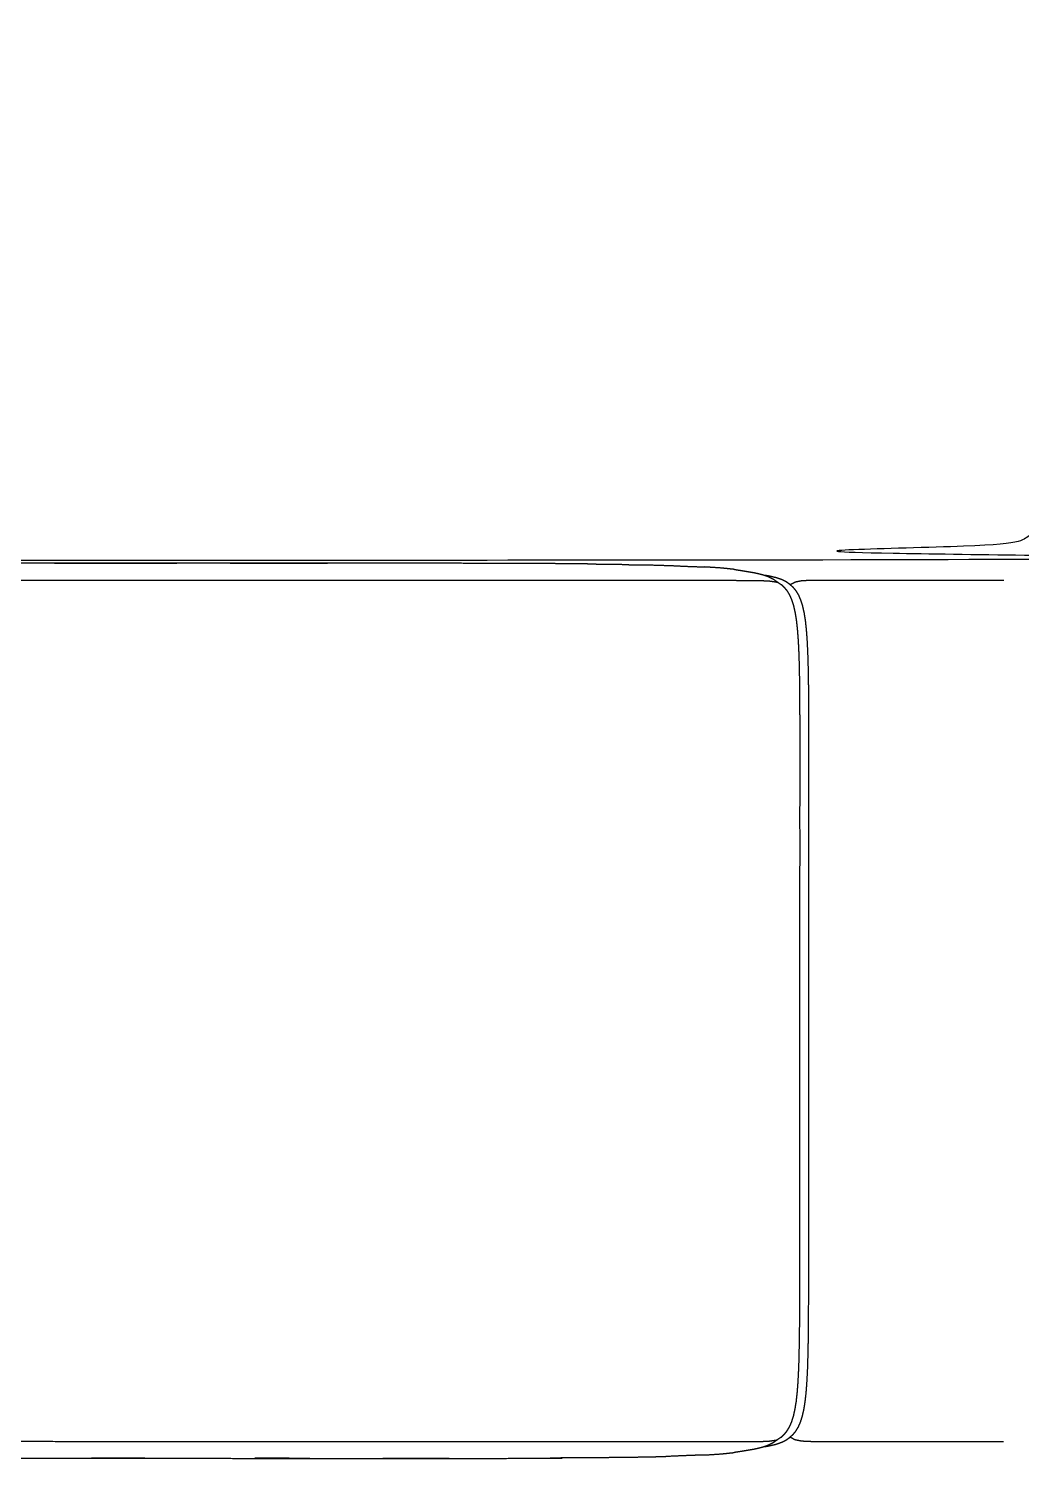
# Model space of a CAD drawing. Header units: millimetres. Extents: x 3429 to 24139, y -631 to 9878.
# Drawn here: x 8305.431 to 8308.056, y 3313.81 to 3317.592 of the extents above; entities that cross this region are included whole.
import ezdxf

# ---------------------------------------------------------------- set-up
doc = ezdxf.new("R2010")
doc.units = ezdxf.units.MM
doc.layers.add('multid_gorunus_4', color=15, linetype='Continuous', lineweight=9)
doc.layers.add('multid_gorunus_5', color=193, linetype='Continuous', lineweight=5)

# ---------------------------------------------------------------- blocks, each defined once
blk = doc.blocks.new('grup-2')
at = {"layer": 'multid_gorunus_4', "lineweight": -3}
for points, knots in [([(2234.499, 5780.9649), (2234.4949, 5780.9578), (2234.4909, 5780.9506), (2234.4795, 5780.9404), (2234.4682, 5780.9301), (2234.4467, 5780.9138), (2234.4251, 5780.8974), (2234.3903, 5780.8722), (2234.3556, 5780.847), (2234.3045, 5780.8099), (2234.2535, 5780.7729), (2234.1894, 5780.7268), (2234.1254, 5780.6807), (2234.0514, 5780.6283), (2233.9774, 5780.5759), (2233.8967, 5780.5199), (2233.8159, 5780.4639), (2233.7316, 5780.407), (2233.6472, 5780.3501), (2233.5599, 5780.2927), (2233.4726, 5780.2354), (2233.383, 5780.1782), (2233.2935, 5780.121), (2233.2023, 5780.0644), (2233.1111, 5780.0078), (2233.019, 5779.9522), (2232.9268, 5779.8965), (2232.8338, 5779.842), (2232.7408, 5779.7875), (2232.6468, 5779.7341), (2232.5528, 5779.6807), (2232.4579, 5779.6283), (2232.363, 5779.5759), (2232.2673, 5779.5247), (2232.1715, 5779.4734), (2232.0749, 5779.4232), (2231.9782, 5779.3731), (2231.8806, 5779.3241), (2231.7831, 5779.275), (2231.6847, 5779.2271), (2231.5863, 5779.1792), (2231.4871, 5779.1324), (2231.3878, 5779.0857), (2231.2877, 5779.04), (2231.1877, 5778.9944), (2231.0867, 5778.9499), (2230.9858, 5778.9055), (2230.8841, 5778.8622), (2230.7824, 5778.8189), (2230.6799, 5778.7768), (2230.5773, 5778.7347), (2230.4741, 5778.6938), (2230.3708, 5778.6528), (2230.2667, 5778.6131), (2230.1627, 5778.5734), (2230.0578, 5778.5349), (2229.953, 5778.4964), (2229.8474, 5778.4592), (2229.7419, 5778.422), (2229.6356, 5778.386), (2229.5294, 5778.3501), (2229.4224, 5778.3154), (2229.3155, 5778.2808), (2229.2078, 5778.2474), (2229.1002, 5778.214), (2228.9919, 5778.182), (2228.8836, 5778.1499), (2228.7746, 5778.1192), (2228.6656, 5778.0885), (2228.556, 5778.0592), (2228.4464, 5778.0298), (2228.3363, 5778.0018), (2228.2261, 5777.9738), (2228.1152, 5777.9473), (2228.0044, 5777.9207), (2227.893, 5777.8955), (2227.7816, 5777.8703), (2227.6697, 5777.8466), (2227.5578, 5777.8229), (2227.4453, 5777.8005), (2227.3328, 5777.7782), (2227.2198, 5777.7574), (2227.1067, 5777.7365), (2226.9892, 5777.7171), (2226.8717, 5777.6977), (2226.7456, 5777.6796), (2226.6195, 5777.6615), (2226.4809, 5777.6448), (2226.3422, 5777.628), (2226.1871, 5777.6124), (2226.032, 5777.5969), (2225.8563, 5777.5825), (2225.6807, 5777.5681), (2225.4805, 5777.5549), (2225.2804, 5777.5418), (2225.0517, 5777.5296), (2224.823, 5777.5174), (2224.5618, 5777.5063), (2224.3005, 5777.4952), (2224.0028, 5777.485), (2223.7051, 5777.4748), (2223.3669, 5777.4656), (2223.0286, 5777.4564), (2222.6458, 5777.448), (2222.263, 5777.4396), (2221.8318, 5777.432), (2221.4006, 5777.4244), (2220.9168, 5777.4176), (2220.4331, 5777.4107), (2219.8928, 5777.4046), (2219.3525, 5777.3985), (2218.7517, 5777.393), (2218.1509, 5777.3875), (2217.4856, 5777.3826), (2216.8203, 5777.3777), (2216.0985, 5777.3733), (2215.3768, 5777.369), (2214.6066, 5777.3651), (2213.8364, 5777.3612), (2213.0259, 5777.3578), (2212.2153, 5777.3545), (2211.3724, 5777.3515), (2210.5294, 5777.3486), (2209.6621, 5777.3461), (2208.7948, 5777.3435), (2207.9112, 5777.3414), (2207.0276, 5777.3393), (2206.1358, 5777.3375), (2205.244, 5777.3356), (2204.352, 5777.3342), (2203.4599, 5777.3327), (2202.5757, 5777.3315), (2201.6914, 5777.3302), (2200.823, 5777.3292), (2199.9546, 5777.3282), (2199.1101, 5777.3275), (2198.8655, 5777.3271), (2198.0529, 5777.3265), (2197.2403, 5777.3259), (2196.4677, 5777.3254), (2195.695, 5777.3249), (2194.9704, 5777.3246), (2194.2457, 5777.3242), (2193.5771, 5777.3239), (2192.9084, 5777.3236), (2192.3038, 5777.3232), (2191.6992, 5777.3229), (2191.1552, 5777.3227), (2190.6111, 5777.3224), (2190.1241, 5777.3222), (2189.6371, 5777.3219), (2189.2036, 5777.3217), (2188.77, 5777.3215), (2188.3865, 5777.3214), (2188.0029, 5777.3212), (2187.6658, 5777.3211), (2187.3287, 5777.3209), (2187.0346, 5777.3208), (2186.7405, 5777.3206), (2186.4858, 5777.3205), (2186.231, 5777.3203), (2186.0122, 5777.3202), (2185.7934, 5777.3201), (2185.6078, 5777.3201), (2185.4221, 5777.32), (2185.2668, 5777.3199), (2185.1114, 5777.3199), (2184.9836, 5777.3198), (2184.8558, 5777.3197), (2184.7528, 5777.3197), (2184.6497, 5777.3196), (2184.5687, 5777.3196), (2184.4876, 5777.3195), (2184.4257, 5777.3195), (2184.3638, 5777.3194), (2184.3183, 5777.3195), (2184.2727, 5777.3195), (2184.2407, 5777.3194), (2184.2086, 5777.3194), (2184.1878, 5777.32), (2184.167, 5777.3206), (2184.1552, 5777.3223), (2184.1433, 5777.3241)], [0, 0, 0, 1, 1, 2, 2, 3, 3, 4, 4, 5, 5, 6, 6, 7, 7, 8, 8, 9, 9, 10, 10, 11, 11, 12, 12, 13, 13, 14, 14, 15, 15, 16, 16, 17, 17, 18, 18, 19, 19, 20, 20, 21, 21, 22, 22, 23, 23, 24, 24, 25, 25, 26, 26, 27, 27, 28, 28, 29, 29, 30, 30, 31, 31, 32, 32, 33, 33, 34, 34, 35, 35, 36, 36, 37, 37, 38, 38, 39, 39, 40, 40, 41, 41, 42, 42, 43, 43, 44, 44, 45, 45, 46, 46, 47, 47, 48, 48, 49, 49, 50, 50, 51, 51, 52, 52, 53, 53, 54, 54, 55, 55, 56, 56, 57, 57, 58, 58, 59, 59, 60, 60, 61, 61, 62, 62, 63, 63, 64, 64, 65, 65, 66, 66, 67, 67, 68, 68, 69, 69, 70, 70, 71, 71, 72, 72, 73, 73, 74, 74, 75, 75, 76, 76, 77, 77, 78, 78, 79, 79, 80, 80, 81, 81, 82, 82, 83, 83, 84, 84, 85, 85, 86, 86, 87, 87, 88, 88, 89, 89, 90, 90, 91, 91, 91]), ([(2234.499, 5780.9649), (2234.4949, 5780.9578), (2234.4909, 5780.9506), (2234.4795, 5780.9404), (2234.4682, 5780.9301), (2234.4467, 5780.9138), (2234.4251, 5780.8974), (2234.3903, 5780.8722), (2234.3556, 5780.847), (2234.3045, 5780.8099), (2234.2535, 5780.7729), (2234.1894, 5780.7268), (2234.1254, 5780.6807), (2234.0514, 5780.6283), (2233.9774, 5780.5759), (2233.8967, 5780.5199), (2233.8159, 5780.4639), (2233.7316, 5780.407), (2233.6472, 5780.3501), (2233.5599, 5780.2927), (2233.4726, 5780.2354), (2233.383, 5780.1782), (2233.2935, 5780.121), (2233.2023, 5780.0644), (2233.1111, 5780.0078), (2233.019, 5779.9522), (2232.9268, 5779.8965), (2232.8338, 5779.842), (2232.7408, 5779.7875), (2232.6468, 5779.7341), (2232.5528, 5779.6807), (2232.4579, 5779.6283), (2232.363, 5779.5759), (2232.2673, 5779.5247), (2232.1715, 5779.4734), (2232.0749, 5779.4232), (2231.9782, 5779.3731), (2231.8806, 5779.3241), (2231.7831, 5779.275), (2231.6847, 5779.2271), (2231.5863, 5779.1792), (2231.4871, 5779.1324), (2231.3878, 5779.0857), (2231.2877, 5779.04), (2231.1877, 5778.9944), (2231.0867, 5778.9499), (2230.9858, 5778.9055), (2230.8841, 5778.8622), (2230.7824, 5778.8189), (2230.6799, 5778.7768), (2230.5773, 5778.7347), (2230.4741, 5778.6938), (2230.3708, 5778.6528), (2230.2667, 5778.6131), (2230.1627, 5778.5734), (2230.0578, 5778.5349), (2229.953, 5778.4964), (2229.8474, 5778.4592), (2229.7419, 5778.422), (2229.6356, 5778.386), (2229.5294, 5778.3501), (2229.4224, 5778.3154), (2229.3155, 5778.2808), (2229.2078, 5778.2474), (2229.1002, 5778.214), (2228.9919, 5778.182), (2228.8836, 5778.1499), (2228.7746, 5778.1192), (2228.6656, 5778.0885), (2228.556, 5778.0592), (2228.4464, 5778.0298), (2228.3363, 5778.0018), (2228.2261, 5777.9738), (2228.1152, 5777.9473), (2228.0044, 5777.9207), (2227.893, 5777.8955), (2227.7816, 5777.8703), (2227.6697, 5777.8466), (2227.5578, 5777.8229), (2227.4453, 5777.8005), (2227.3328, 5777.7782), (2227.2198, 5777.7574), (2227.1067, 5777.7365), (2226.9892, 5777.7171), (2226.8717, 5777.6977), (2226.7456, 5777.6796), (2226.6195, 5777.6615), (2226.4809, 5777.6448), (2226.3422, 5777.628), (2226.1871, 5777.6124), (2226.032, 5777.5969), (2225.8563, 5777.5825), (2225.6807, 5777.5681), (2225.4805, 5777.5549), (2225.2804, 5777.5418), (2225.0517, 5777.5296), (2224.823, 5777.5174), (2224.5618, 5777.5063), (2224.3005, 5777.4952), (2224.0028, 5777.485), (2223.7051, 5777.4748), (2223.3669, 5777.4656), (2223.0286, 5777.4564), (2222.6458, 5777.448), (2222.263, 5777.4396), (2221.8318, 5777.432), (2221.4006, 5777.4244), (2220.9168, 5777.4176), (2220.4331, 5777.4107), (2219.8928, 5777.4046), (2219.3525, 5777.3985), (2218.7517, 5777.393), (2218.1509, 5777.3875), (2217.4856, 5777.3826), (2216.8203, 5777.3777), (2216.0985, 5777.3733), (2215.3768, 5777.369), (2214.6066, 5777.3651), (2213.8364, 5777.3612), (2213.0259, 5777.3578), (2212.2153, 5777.3545), (2211.3724, 5777.3515), (2210.5294, 5777.3486), (2209.6621, 5777.3461), (2208.7948, 5777.3435), (2207.9112, 5777.3414), (2207.0276, 5777.3393), (2206.1358, 5777.3375), (2205.244, 5777.3356), (2204.352, 5777.3342), (2203.4599, 5777.3327), (2202.5757, 5777.3315), (2201.6914, 5777.3302), (2200.823, 5777.3292), (2199.9546, 5777.3282), (2199.1101, 5777.3275), (2198.8655, 5777.3271), (2198.0529, 5777.3265), (2197.2403, 5777.3259), (2196.4677, 5777.3254), (2195.695, 5777.3249), (2194.9704, 5777.3246), (2194.2457, 5777.3242), (2193.5771, 5777.3239), (2192.9084, 5777.3236), (2192.3038, 5777.3232), (2191.6992, 5777.3229), (2191.1552, 5777.3227), (2190.6111, 5777.3224), (2190.1241, 5777.3222), (2189.6371, 5777.3219), (2189.2036, 5777.3217), (2188.77, 5777.3215), (2188.3865, 5777.3214), (2188.0029, 5777.3212), (2187.6658, 5777.3211), (2187.3287, 5777.3209), (2187.0346, 5777.3208), (2186.7405, 5777.3206), (2186.4858, 5777.3205), (2186.231, 5777.3203), (2186.0122, 5777.3202), (2185.7934, 5777.3201), (2185.6078, 5777.3201), (2185.4221, 5777.32), (2185.2668, 5777.3199), (2185.1114, 5777.3199), (2184.9836, 5777.3198), (2184.8558, 5777.3197), (2184.7528, 5777.3197), (2184.6497, 5777.3196), (2184.5687, 5777.3196), (2184.4876, 5777.3195), (2184.4257, 5777.3195), (2184.3638, 5777.3194), (2184.3183, 5777.3195), (2184.2727, 5777.3195), (2184.2407, 5777.3194), (2184.2086, 5777.3194), (2184.1878, 5777.32), (2184.167, 5777.3206), (2184.1552, 5777.3223), (2184.1433, 5777.3241)], [0, 0, 0, 1, 1, 2, 2, 3, 3, 4, 4, 5, 5, 6, 6, 7, 7, 8, 8, 9, 9, 10, 10, 11, 11, 12, 12, 13, 13, 14, 14, 15, 15, 16, 16, 17, 17, 18, 18, 19, 19, 20, 20, 21, 21, 22, 22, 23, 23, 24, 24, 25, 25, 26, 26, 27, 27, 28, 28, 29, 29, 30, 30, 31, 31, 32, 32, 33, 33, 34, 34, 35, 35, 36, 36, 37, 37, 38, 38, 39, 39, 40, 40, 41, 41, 42, 42, 43, 43, 44, 44, 45, 45, 46, 46, 47, 47, 48, 48, 49, 49, 50, 50, 51, 51, 52, 52, 53, 53, 54, 54, 55, 55, 56, 56, 57, 57, 58, 58, 59, 59, 60, 60, 61, 61, 62, 62, 63, 63, 64, 64, 65, 65, 66, 66, 67, 67, 68, 68, 69, 69, 70, 70, 71, 71, 72, 72, 73, 73, 74, 74, 75, 75, 76, 76, 77, 77, 78, 78, 79, 79, 80, 80, 81, 81, 82, 82, 83, 83, 84, 84, 85, 85, 86, 86, 87, 87, 88, 88, 89, 89, 90, 90, 91, 91, 91]), ([(2184.2037, 5779.6176), (2184.193, 5779.6151), (2184.1823, 5779.6126), (2184.174, 5779.6097), (2184.1657, 5779.6068), (2184.1593, 5779.6035), (2184.1528, 5779.6002)], [-1, -1, -1, 0, 0, 1, 1, 2, 2, 2]), ([(2184.2037, 5779.6176), (2184.193, 5779.6151), (2184.1823, 5779.6126), (2184.174, 5779.6097), (2184.1657, 5779.6068), (2184.1593, 5779.6035), (2184.1528, 5779.6002)], [-1, -1, -1, 0, 0, 1, 1, 2, 2, 2]), ([(2184.2562, 5779.6262), (2184.2424, 5779.624), (2184.2286, 5779.6218), (2184.2162, 5779.6197), (2184.2037, 5779.6176)], [2, 2, 2, 3, 3, 4, 4, 4]), ([(2184.2562, 5779.6262), (2184.2424, 5779.624), (2184.2286, 5779.6218), (2184.2162, 5779.6197), (2184.2037, 5779.6176)], [2, 2, 2, 3, 3, 4, 4, 4]), ([(2184.2562, 5779.6262), (2184.2736, 5779.628), (2184.2911, 5779.6298), (2184.3127, 5779.6312), (2184.3343, 5779.6327)], [0, 0, 0, 1, 1, 2, 2, 2]), ([(2184.2562, 5779.6262), (2184.2736, 5779.628), (2184.2911, 5779.6298), (2184.3127, 5779.6312), (2184.3343, 5779.6327)], [0, 0, 0, 1, 1, 2, 2, 2]), ([(2184.5357, 5779.6386), (2184.5139, 5779.6385), (2184.4921, 5779.6385), (2184.4604, 5779.6376), (2184.4288, 5779.6366), (2184.4025, 5779.6354), (2184.3762, 5779.6342), (2184.3552, 5779.6335), (2184.3343, 5779.6327)], [83.301867, 83.301867, 83.301867, 84, 84, 85, 85, 86, 86, 87, 87, 87]), ([(2184.5357, 5779.6386), (2184.5139, 5779.6385), (2184.4921, 5779.6385), (2184.4604, 5779.6376), (2184.4288, 5779.6366), (2184.4025, 5779.6354), (2184.3762, 5779.6342), (2184.3552, 5779.6335), (2184.3343, 5779.6327)], [83.301867, 83.301867, 83.301867, 84, 84, 85, 85, 86, 86, 87, 87, 87]), ([(2184.5357, 5779.6386), (2184.5751, 5779.639), (2184.6144, 5779.6394), (2184.6348, 5779.6402), (2184.6553, 5779.6409), (2184.7064, 5779.6413), (2184.7576, 5779.6416), (2184.8164, 5779.6419), (2184.8752, 5779.6421), (2184.9423, 5779.6422), (2185.0094, 5779.6424), (2185.0853, 5779.6424), (2185.1613, 5779.6425), (2185.2467, 5779.6426), (2185.3321, 5779.6426), (2185.4274, 5779.6426), (2185.5228, 5779.6426), (2185.627, 5779.6427), (2185.7312, 5779.6428), (2185.8428, 5779.6428), (2185.9545, 5779.6429), (2186.0724, 5779.6429), (2186.1904, 5779.643), (2186.3133, 5779.6431), (2186.4363, 5779.6431), (2186.563, 5779.6432), (2186.6898, 5779.6433), (2186.819, 5779.6433), (2186.9482, 5779.6434), (2187.0786, 5779.6434), (2187.2091, 5779.6434), (2187.3396, 5779.6435), (2187.4701, 5779.6436), (2187.5993, 5779.6437), (2187.7285, 5779.6437), (2187.8552, 5779.6438), (2187.9819, 5779.6439), (2188.1049, 5779.6439), (2188.2279, 5779.644), (2188.3458, 5779.644), (2188.4638, 5779.644), (2188.5754, 5779.6441), (2188.6871, 5779.6442), (2188.7913, 5779.6442), (2188.8955, 5779.6442), (2188.9909, 5779.6443), (2189.0863, 5779.6444), (2189.1716, 5779.6444), (2189.257, 5779.6445), (2189.3329, 5779.6445), (2189.4089, 5779.6445), (2189.476, 5779.6444), (2189.5431, 5779.6443), (2189.5531, 5779.6443), (2189.563, 5779.6442)], [90.111111, 90.111111, 90.111111, 91, 91, 92, 92, 93, 93, 94, 94, 95, 95, 96, 96, 97, 97, 98, 98, 99, 99, 100, 100, 101, 101, 102, 102, 103, 103, 104, 104, 105, 105, 106, 106, 107, 107, 108, 108, 109, 109, 110, 110, 111, 111, 112, 112, 113, 113, 114, 114, 115, 115, 116, 116, 116.169368, 116.169368, 116.169368]), ([(2184.5357, 5779.6386), (2184.5751, 5779.639), (2184.6144, 5779.6394), (2184.6348, 5779.6402), (2184.6553, 5779.6409), (2184.7064, 5779.6413), (2184.7576, 5779.6416), (2184.8164, 5779.6419), (2184.8752, 5779.6421), (2184.9423, 5779.6422), (2185.0094, 5779.6424), (2185.0853, 5779.6424), (2185.1613, 5779.6425), (2185.2467, 5779.6426), (2185.3321, 5779.6426), (2185.4274, 5779.6426), (2185.5228, 5779.6426), (2185.627, 5779.6427), (2185.7312, 5779.6428), (2185.8428, 5779.6428), (2185.9545, 5779.6429), (2186.0724, 5779.6429), (2186.1904, 5779.643), (2186.3133, 5779.6431), (2186.4363, 5779.6431), (2186.563, 5779.6432), (2186.6898, 5779.6433), (2186.819, 5779.6433), (2186.9482, 5779.6434), (2187.0786, 5779.6434), (2187.2091, 5779.6434), (2187.3396, 5779.6435), (2187.4701, 5779.6436), (2187.5993, 5779.6437), (2187.7285, 5779.6437), (2187.8552, 5779.6438), (2187.9819, 5779.6439), (2188.1049, 5779.6439), (2188.2279, 5779.644), (2188.3458, 5779.644), (2188.4638, 5779.644), (2188.5754, 5779.6441), (2188.6871, 5779.6442), (2188.7913, 5779.6442), (2188.8955, 5779.6442), (2188.9909, 5779.6443), (2189.0863, 5779.6444), (2189.1716, 5779.6444), (2189.257, 5779.6445), (2189.3329, 5779.6445), (2189.4089, 5779.6445), (2189.476, 5779.6444), (2189.5431, 5779.6443), (2189.5531, 5779.6443), (2189.563, 5779.6442)], [90.111111, 90.111111, 90.111111, 91, 91, 92, 92, 93, 93, 94, 94, 95, 95, 96, 96, 97, 97, 98, 98, 99, 99, 100, 100, 101, 101, 102, 102, 103, 103, 104, 104, 105, 105, 106, 106, 107, 107, 108, 108, 109, 109, 110, 110, 111, 111, 112, 112, 113, 113, 114, 114, 115, 115, 116, 116, 116.169368, 116.169368, 116.169368]), ([(2185.589, 5779.6427), (2185.5889, 5779.6427), (2185.5888, 5779.6427), (2185.4835, 5779.6427), (2185.3783, 5779.6426), (2185.3552, 5779.6426), (2185.3321, 5779.6426)], [264.999047, 264.999047, 264.999047, 265, 265, 266, 266, 266.239627, 266.239627, 266.239627]), ([(2185.589, 5779.6427), (2185.5889, 5779.6427), (2185.5888, 5779.6427), (2185.4835, 5779.6427), (2185.3783, 5779.6426), (2185.3552, 5779.6426), (2185.3321, 5779.6426)], [264.999047, 264.999047, 264.999047, 265, 265, 266, 266, 266.239627, 266.239627, 266.239627]), ([(2186.0535, 5779.6429), (2186.0532, 5779.6429), (2186.0529, 5779.6429), (2185.9337, 5779.6429), (2185.8145, 5779.6429), (2185.7728, 5779.6428), (2185.7312, 5779.6428)], [262.997395, 262.997395, 262.997395, 263, 263, 264, 264, 264.369074, 264.369074, 264.369074]), ([(2186.0535, 5779.6429), (2186.0532, 5779.6429), (2186.0529, 5779.6429), (2185.9337, 5779.6429), (2185.8145, 5779.6429), (2185.7728, 5779.6428), (2185.7312, 5779.6428)], [262.997395, 262.997395, 262.997395, 263, 263, 264, 264, 264.369074, 264.369074, 264.369074]), ([(2183.5437, 5779.597), (2183.5573, 5779.597), (2183.5708, 5779.597), (2183.5883, 5779.597), (2183.6058, 5779.597), (2183.6272, 5779.597), (2183.6485, 5779.597), (2183.6739, 5779.597), (2183.6993, 5779.5971), (2183.7287, 5779.5971), (2183.758, 5779.5971), (2183.7915, 5779.5971), (2183.8249, 5779.5972), (2183.8593, 5779.5972), (2183.8937, 5779.5972), (2183.9262, 5779.5972), (2183.9586, 5779.5971), (2183.986, 5779.5972), (2184.0133, 5779.5972), (2184.0325, 5779.5972), (2184.0517, 5779.5972), (2184.0648, 5779.5966), (2184.0778, 5779.596), (2184.0867, 5779.5943), (2184.0955, 5779.5925), (2184.102, 5779.589), (2184.1085, 5779.5856)], [0, 0, 0, 1, 1, 2, 2, 3, 3, 4, 4, 5, 5, 6, 6, 7, 7, 8, 8, 9, 9, 10, 10, 11, 11, 12, 12, 13, 13, 13]), ([(2183.5437, 5779.597), (2183.5573, 5779.597), (2183.5708, 5779.597), (2183.5883, 5779.597), (2183.6058, 5779.597), (2183.6272, 5779.597), (2183.6485, 5779.597), (2183.6739, 5779.597), (2183.6993, 5779.5971), (2183.7287, 5779.5971), (2183.758, 5779.5971), (2183.7915, 5779.5971), (2183.8249, 5779.5972), (2183.8593, 5779.5972), (2183.8937, 5779.5972), (2183.9262, 5779.5972), (2183.9586, 5779.5971), (2183.986, 5779.5972), (2184.0133, 5779.5972), (2184.0325, 5779.5972), (2184.0517, 5779.5972), (2184.0648, 5779.5966), (2184.0778, 5779.596), (2184.0867, 5779.5943), (2184.0955, 5779.5925), (2184.102, 5779.589), (2184.1085, 5779.5856)], [0, 0, 0, 1, 1, 2, 2, 3, 3, 4, 4, 5, 5, 6, 6, 7, 7, 8, 8, 9, 9, 10, 10, 11, 11, 12, 12, 13, 13, 13]), ([(2184.177, 5777.3063), (2184.1727, 5777.3069), (2184.1683, 5777.3076), (2184.1579, 5777.31), (2184.1474, 5777.3124), (2184.1395, 5777.3151), (2184.1315, 5777.3179), (2184.1254, 5777.321), (2184.1192, 5777.3241), (2184.1143, 5777.3276), (2184.1094, 5777.3312), (2184.1052, 5777.3351), (2184.1009, 5777.339), (2184.0972, 5777.3436), (2184.0934, 5777.3481), (2184.0902, 5777.3535), (2184.087, 5777.3588), (2184.0842, 5777.3652), (2184.0815, 5777.3715), (2184.0791, 5777.3791), (2184.0768, 5777.3866), (2184.0747, 5777.3955), (2184.0727, 5777.4043), (2184.071, 5777.4147), (2184.0693, 5777.4251), (2184.068, 5777.4372), (2184.0666, 5777.4493), (2184.0656, 5777.4633), (2184.0645, 5777.4773), (2184.0637, 5777.4933), (2184.0628, 5777.5093), (2184.0622, 5777.5275), (2184.0617, 5777.5457), (2184.0613, 5777.5662), (2184.0608, 5777.5867), (2184.0606, 5777.6097), (2184.0604, 5777.6327), (2184.0602, 5777.6583), (2184.0601, 5777.6838), (2184.06, 5777.7121), (2184.06, 5777.7404), (2184.06, 5777.7717), (2184.06, 5777.8029), (2184.06, 5777.8372), (2184.0599, 5777.8715), (2184.0599, 5777.9085), (2184.0599, 5777.9454), (2184.0599, 5777.9847), (2184.0599, 5778.0239), (2184.0599, 5778.0651), (2184.0599, 5778.1062), (2184.0598, 5778.1489), (2184.0598, 5778.1916), (2184.0598, 5778.2354), (2184.0597, 5778.2792), (2184.0598, 5778.3238), (2184.0598, 5778.3684), (2184.0598, 5778.4134), (2184.0597, 5778.4583), (2184.0597, 5778.5033), (2184.0597, 5778.5482), (2184.0597, 5778.5928), (2184.0597, 5778.6373), (2184.0597, 5778.6812), (2184.0596, 5778.725), (2184.0596, 5778.7677), (2184.0596, 5778.8103), (2184.0595, 5778.8515), (2184.0595, 5778.8926), (2184.0595, 5778.9319), (2184.0596, 5778.9711), (2184.0595, 5779.0081), (2184.0595, 5779.0451), (2184.0595, 5779.0794), (2184.0595, 5779.1136), (2184.0594, 5779.1449), (2184.0594, 5779.1761), (2184.0594, 5779.2044), (2184.0595, 5779.2327), (2184.0596, 5779.2583), (2184.0597, 5779.2839), (2184.06, 5779.3069), (2184.0602, 5779.3298), (2184.0606, 5779.3503), (2184.061, 5779.3708), (2184.0615, 5779.389), (2184.0621, 5779.4072), (2184.0629, 5779.4232), (2184.0637, 5779.4392), (2184.0648, 5779.4532), (2184.0658, 5779.4672), (2184.0672, 5779.4793), (2184.0685, 5779.4914), (2184.0702, 5779.5018), (2184.0719, 5779.5122), (2184.0739, 5779.5211), (2184.0759, 5779.5299), (2184.0783, 5779.5375), (2184.0807, 5779.545), (2184.0834, 5779.5514), (2184.0861, 5779.5577), (2184.0893, 5779.5631), (2184.0925, 5779.5684), (2184.0963, 5779.573), (2184.1, 5779.5776), (2184.1043, 5779.5816), (2184.1085, 5779.5856), (2184.1134, 5779.5891), (2184.1183, 5779.5926), (2184.1245, 5779.5957), (2184.1306, 5779.5989), (2184.1386, 5779.6016), (2184.1465, 5779.6043), (2184.157, 5779.6067), (2184.1674, 5779.6091), (2184.1717, 5779.6098), (2184.176, 5779.6104)], [123.680145, 123.680145, 123.680145, 124, 124, 125, 125, 126, 126, 127, 127, 128, 128, 129, 129, 130, 130, 131, 131, 132, 132, 133, 133, 134, 134, 135, 135, 136, 136, 137, 137, 138, 138, 139, 139, 140, 140, 141, 141, 142, 142, 143, 143, 144, 144, 145, 145, 146, 146, 147, 147, 148, 148, 149, 149, 150, 150, 151, 151, 152, 152, 153, 153, 154, 154, 155, 155, 156, 156, 157, 157, 158, 158, 159, 159, 160, 160, 161, 161, 162, 162, 163, 163, 164, 164, 165, 165, 166, 166, 167, 167, 168, 168, 169, 169, 170, 170, 171, 171, 172, 172, 173, 173, 174, 174, 175, 175, 176, 176, 177, 177, 178, 178, 179, 179, 180, 180, 180.319855, 180.319855, 180.319855]), ([(2184.177, 5777.3063), (2184.1727, 5777.3069), (2184.1683, 5777.3076), (2184.1579, 5777.31), (2184.1474, 5777.3124), (2184.1395, 5777.3151), (2184.1315, 5777.3179), (2184.1254, 5777.321), (2184.1192, 5777.3241), (2184.1143, 5777.3276), (2184.1094, 5777.3312), (2184.1052, 5777.3351), (2184.1009, 5777.339), (2184.0972, 5777.3436), (2184.0934, 5777.3481), (2184.0902, 5777.3535), (2184.087, 5777.3588), (2184.0842, 5777.3652), (2184.0815, 5777.3715), (2184.0791, 5777.3791), (2184.0768, 5777.3866), (2184.0747, 5777.3955), (2184.0727, 5777.4043), (2184.071, 5777.4147), (2184.0693, 5777.4251), (2184.068, 5777.4372), (2184.0666, 5777.4493), (2184.0656, 5777.4633), (2184.0645, 5777.4773), (2184.0637, 5777.4933), (2184.0628, 5777.5093), (2184.0622, 5777.5275), (2184.0617, 5777.5457), (2184.0613, 5777.5662), (2184.0608, 5777.5867), (2184.0606, 5777.6097), (2184.0604, 5777.6327), (2184.0602, 5777.6583), (2184.0601, 5777.6838), (2184.06, 5777.7121), (2184.06, 5777.7404), (2184.06, 5777.7717), (2184.06, 5777.8029), (2184.06, 5777.8372), (2184.0599, 5777.8715), (2184.0599, 5777.9085), (2184.0599, 5777.9454), (2184.0599, 5777.9847), (2184.0599, 5778.0239), (2184.0599, 5778.0651), (2184.0599, 5778.1062), (2184.0598, 5778.1489), (2184.0598, 5778.1916), (2184.0598, 5778.2354), (2184.0597, 5778.2792), (2184.0598, 5778.3238), (2184.0598, 5778.3684), (2184.0598, 5778.4134), (2184.0597, 5778.4583), (2184.0597, 5778.5033), (2184.0597, 5778.5482), (2184.0597, 5778.5928), (2184.0597, 5778.6373), (2184.0597, 5778.6812), (2184.0596, 5778.725), (2184.0596, 5778.7677), (2184.0596, 5778.8103), (2184.0595, 5778.8515), (2184.0595, 5778.8926), (2184.0595, 5778.9319), (2184.0596, 5778.9711), (2184.0595, 5779.0081), (2184.0595, 5779.0451), (2184.0595, 5779.0794), (2184.0595, 5779.1136), (2184.0594, 5779.1449), (2184.0594, 5779.1761), (2184.0594, 5779.2044), (2184.0595, 5779.2327), (2184.0596, 5779.2583), (2184.0597, 5779.2839), (2184.06, 5779.3069), (2184.0602, 5779.3298), (2184.0606, 5779.3503), (2184.061, 5779.3708), (2184.0615, 5779.389), (2184.0621, 5779.4072), (2184.0629, 5779.4232), (2184.0637, 5779.4392), (2184.0648, 5779.4532), (2184.0658, 5779.4672), (2184.0672, 5779.4793), (2184.0685, 5779.4914), (2184.0702, 5779.5018), (2184.0719, 5779.5122), (2184.0739, 5779.5211), (2184.0759, 5779.5299), (2184.0783, 5779.5375), (2184.0807, 5779.545), (2184.0834, 5779.5514), (2184.0861, 5779.5577), (2184.0893, 5779.5631), (2184.0925, 5779.5684), (2184.0963, 5779.573), (2184.1, 5779.5776), (2184.1043, 5779.5816), (2184.1085, 5779.5856), (2184.1134, 5779.5891), (2184.1183, 5779.5926), (2184.1245, 5779.5957), (2184.1306, 5779.5989), (2184.1386, 5779.6016), (2184.1465, 5779.6043), (2184.157, 5779.6067), (2184.1674, 5779.6091), (2184.1717, 5779.6098), (2184.176, 5779.6104)], [123.680145, 123.680145, 123.680145, 124, 124, 125, 125, 126, 126, 127, 127, 128, 128, 129, 129, 130, 130, 131, 131, 132, 132, 133, 133, 134, 134, 135, 135, 136, 136, 137, 137, 138, 138, 139, 139, 140, 140, 141, 141, 142, 142, 143, 143, 144, 144, 145, 145, 146, 146, 147, 147, 148, 148, 149, 149, 150, 150, 151, 151, 152, 152, 153, 153, 154, 154, 155, 155, 156, 156, 157, 157, 158, 158, 159, 159, 160, 160, 161, 161, 162, 162, 163, 163, 164, 164, 165, 165, 166, 166, 167, 167, 168, 168, 169, 169, 170, 170, 171, 171, 172, 172, 173, 173, 174, 174, 175, 175, 176, 176, 177, 177, 178, 178, 179, 179, 180, 180, 180.319855, 180.319855, 180.319855]), ([(2184.1329, 5777.3312), (2184.1287, 5777.3351), (2184.1244, 5777.3391), (2184.1207, 5777.3436), (2184.1169, 5777.3482), (2184.1137, 5777.3535), (2184.1105, 5777.3589), (2184.1077, 5777.3652), (2184.105, 5777.3716), (2184.1026, 5777.3791), (2184.1002, 5777.3866), (2184.0982, 5777.3955), (2184.0962, 5777.4043), (2184.0945, 5777.4147), (2184.0928, 5777.4251), (2184.0915, 5777.4372), (2184.0901, 5777.4493), (2184.0891, 5777.4633), (2184.088, 5777.4773), (2184.0872, 5777.4933), (2184.0863, 5777.5093), (2184.0857, 5777.5275), (2184.0852, 5777.5457), (2184.0848, 5777.5662), (2184.0843, 5777.5867), (2184.0841, 5777.6097), (2184.0838, 5777.6327), (2184.0837, 5777.6583), (2184.0836, 5777.6838), (2184.0835, 5777.7121), (2184.0835, 5777.7404), (2184.0835, 5777.7717), (2184.0835, 5777.8029), (2184.0835, 5777.8372), (2184.0834, 5777.8715), (2184.0834, 5777.9085), (2184.0834, 5777.9454), (2184.0834, 5777.9847), (2184.0834, 5778.0239), (2184.0834, 5778.0651), (2184.0834, 5778.1062), (2184.0833, 5778.1489), (2184.0833, 5778.1915), (2184.0833, 5778.2354), (2184.0832, 5778.2792), (2184.0833, 5778.3238), (2184.0833, 5778.3683), (2184.0833, 5778.4133), (2184.0832, 5778.4583), (2184.0832, 5778.5033), (2184.0832, 5778.5482), (2184.0832, 5778.5928), (2184.0832, 5778.6373), (2184.0832, 5778.6812), (2184.0831, 5778.725), (2184.0831, 5778.7677), (2184.0831, 5778.8103), (2184.083, 5778.8515), (2184.083, 5778.8926), (2184.083, 5778.9319), (2184.0831, 5778.9711), (2184.083, 5779.0081), (2184.083, 5779.045), (2184.083, 5779.0793), (2184.083, 5779.1136), (2184.0829, 5779.1449), (2184.0829, 5779.1761), (2184.0829, 5779.2044), (2184.083, 5779.2327), (2184.0831, 5779.2583), (2184.0832, 5779.2839), (2184.0835, 5779.3069), (2184.0837, 5779.3298), (2184.084, 5779.3503), (2184.0844, 5779.3708), (2184.085, 5779.389), (2184.0856, 5779.4072), (2184.0864, 5779.4232), (2184.0872, 5779.4392), (2184.0883, 5779.4532), (2184.0893, 5779.4672), (2184.0907, 5779.4793), (2184.092, 5779.4914), (2184.0937, 5779.5018), (2184.0954, 5779.5122), (2184.0974, 5779.5211), (2184.0994, 5779.5299), (2184.1018, 5779.5375), (2184.1042, 5779.5451), (2184.1069, 5779.5514), (2184.1096, 5779.5578), (2184.1128, 5779.5631), (2184.116, 5779.5685), (2184.1198, 5779.573), (2184.1235, 5779.5776), (2184.1278, 5779.5816), (2184.132, 5779.5856)], [-32, -32, -32, -31, -31, -30, -30, -29, -29, -28, -28, -27, -27, -26, -26, -25, -25, -24, -24, -23, -23, -22, -22, -21, -21, -20, -20, -19, -19, -18, -18, -17, -17, -16, -16, -15, -15, -14, -14, -13, -13, -12, -12, -11, -11, -10, -10, -9, -9, -8, -8, -7, -7, -6, -6, -5, -5, -4, -4, -3, -3, -2, -2, -1, -1, 0, 0, 1, 1, 2, 2, 3, 3, 4, 4, 5, 5, 6, 6, 7, 7, 8, 8, 9, 9, 10, 10, 11, 11, 12, 12, 13, 13, 14, 14, 15, 15, 16, 16, 16]), ([(2184.1329, 5777.3312), (2184.1287, 5777.3351), (2184.1244, 5777.3391), (2184.1207, 5777.3436), (2184.1169, 5777.3482), (2184.1137, 5777.3535), (2184.1105, 5777.3589), (2184.1077, 5777.3652), (2184.105, 5777.3716), (2184.1026, 5777.3791), (2184.1002, 5777.3866), (2184.0982, 5777.3955), (2184.0962, 5777.4043), (2184.0945, 5777.4147), (2184.0928, 5777.4251), (2184.0915, 5777.4372), (2184.0901, 5777.4493), (2184.0891, 5777.4633), (2184.088, 5777.4773), (2184.0872, 5777.4933), (2184.0863, 5777.5093), (2184.0857, 5777.5275), (2184.0852, 5777.5457), (2184.0848, 5777.5662), (2184.0843, 5777.5867), (2184.0841, 5777.6097), (2184.0838, 5777.6327), (2184.0837, 5777.6583), (2184.0836, 5777.6838), (2184.0835, 5777.7121), (2184.0835, 5777.7404), (2184.0835, 5777.7717), (2184.0835, 5777.8029), (2184.0835, 5777.8372), (2184.0834, 5777.8715), (2184.0834, 5777.9085), (2184.0834, 5777.9454), (2184.0834, 5777.9847), (2184.0834, 5778.0239), (2184.0834, 5778.0651), (2184.0834, 5778.1062), (2184.0833, 5778.1489), (2184.0833, 5778.1915), (2184.0833, 5778.2354), (2184.0832, 5778.2792), (2184.0833, 5778.3238), (2184.0833, 5778.3683), (2184.0833, 5778.4133), (2184.0832, 5778.4583), (2184.0832, 5778.5033), (2184.0832, 5778.5482), (2184.0832, 5778.5928), (2184.0832, 5778.6373), (2184.0832, 5778.6812), (2184.0831, 5778.725), (2184.0831, 5778.7677), (2184.0831, 5778.8103), (2184.083, 5778.8515), (2184.083, 5778.8926), (2184.083, 5778.9319), (2184.0831, 5778.9711), (2184.083, 5779.0081), (2184.083, 5779.045), (2184.083, 5779.0793), (2184.083, 5779.1136), (2184.0829, 5779.1449), (2184.0829, 5779.1761), (2184.0829, 5779.2044), (2184.083, 5779.2327), (2184.0831, 5779.2583), (2184.0832, 5779.2839), (2184.0835, 5779.3069), (2184.0837, 5779.3298), (2184.084, 5779.3503), (2184.0844, 5779.3708), (2184.085, 5779.389), (2184.0856, 5779.4072), (2184.0864, 5779.4232), (2184.0872, 5779.4392), (2184.0883, 5779.4532), (2184.0893, 5779.4672), (2184.0907, 5779.4793), (2184.092, 5779.4914), (2184.0937, 5779.5018), (2184.0954, 5779.5122), (2184.0974, 5779.5211), (2184.0994, 5779.5299), (2184.1018, 5779.5375), (2184.1042, 5779.5451), (2184.1069, 5779.5514), (2184.1096, 5779.5578), (2184.1128, 5779.5631), (2184.116, 5779.5685), (2184.1198, 5779.573), (2184.1235, 5779.5776), (2184.1278, 5779.5816), (2184.132, 5779.5856)], [-32, -32, -32, -31, -31, -30, -30, -29, -29, -28, -28, -27, -27, -26, -26, -25, -25, -24, -24, -23, -23, -22, -22, -21, -21, -20, -20, -19, -19, -18, -18, -17, -17, -16, -16, -15, -15, -14, -14, -13, -13, -12, -12, -11, -11, -10, -10, -9, -9, -8, -8, -7, -7, -6, -6, -5, -5, -4, -4, -3, -3, -2, -2, -1, -1, 0, 0, 1, 1, 2, 2, 3, 3, 4, 4, 5, 5, 6, 6, 7, 7, 8, 8, 9, 9, 10, 10, 11, 11, 12, 12, 13, 13, 14, 14, 15, 15, 16, 16, 16]), ([(2184.1528, 5779.6002), (2184.1476, 5779.5964), (2184.1424, 5779.5926), (2184.1372, 5779.5891), (2184.132, 5779.5856)], [2, 2, 2, 3, 3, 4, 4, 4]), ([(2184.1528, 5779.6002), (2184.1476, 5779.5964), (2184.1424, 5779.5926), (2184.1372, 5779.5891), (2184.132, 5779.5856)], [2, 2, 2, 3, 3, 4, 4, 4]), ([(2183.5446, 5777.3191), (2183.5582, 5777.3191), (2183.5717, 5777.3191), (2183.5892, 5777.3191), (2183.6066, 5777.3191), (2183.628, 5777.3191), (2183.6494, 5777.3191), (2183.6748, 5777.3191), (2183.7001, 5777.3192), (2183.7295, 5777.3192), (2183.7589, 5777.3192), (2183.7923, 5777.3192), (2183.8257, 5777.3193), (2183.8602, 5777.3193), (2183.8946, 5777.3193), (2183.9271, 5777.3193), (2183.9595, 5777.3192), (2183.9869, 5777.3193), (2184.0142, 5777.3193), (2184.0334, 5777.3193), (2184.0526, 5777.3193), (2184.0657, 5777.3199), (2184.0787, 5777.3205), (2184.0875, 5777.3223), (2184.0963, 5777.324), (2184.1029, 5777.3276), (2184.1094, 5777.3312)], [0, 0, 0, 1, 1, 2, 2, 3, 3, 4, 4, 5, 5, 6, 6, 7, 7, 8, 8, 9, 9, 10, 10, 11, 11, 12, 12, 13, 13, 13]), ([(2183.5446, 5777.3191), (2183.5582, 5777.3191), (2183.5717, 5777.3191), (2183.5892, 5777.3191), (2183.6066, 5777.3191), (2183.628, 5777.3191), (2183.6494, 5777.3191), (2183.6748, 5777.3191), (2183.7001, 5777.3192), (2183.7295, 5777.3192), (2183.7589, 5777.3192), (2183.7923, 5777.3192), (2183.8257, 5777.3193), (2183.8602, 5777.3193), (2183.8946, 5777.3193), (2183.9271, 5777.3193), (2183.9595, 5777.3192), (2183.9869, 5777.3193), (2184.0142, 5777.3193), (2184.0334, 5777.3193), (2184.0526, 5777.3193), (2184.0657, 5777.3199), (2184.0787, 5777.3205), (2184.0875, 5777.3223), (2184.0963, 5777.324), (2184.1029, 5777.3276), (2184.1094, 5777.3312)], [0, 0, 0, 1, 1, 2, 2, 3, 3, 4, 4, 5, 5, 6, 6, 7, 7, 8, 8, 9, 9, 10, 10, 11, 11, 12, 12, 13, 13, 13]), ([(2184.1329, 5777.3312), (2184.1381, 5777.3276), (2184.1433, 5777.3241), (2184.1485, 5777.3203), (2184.1537, 5777.3165)], [1, 1, 1, 2, 2, 3, 3, 3]), ([(2184.1329, 5777.3312), (2184.1381, 5777.3276), (2184.1433, 5777.3241), (2184.1485, 5777.3203), (2184.1537, 5777.3165)], [1, 1, 1, 2, 2, 3, 3, 3]), ([(2184.1537, 5777.3165), (2184.1602, 5777.3132), (2184.1666, 5777.3099), (2184.1749, 5777.307), (2184.1832, 5777.3041), (2184.1939, 5777.3016), (2184.2046, 5777.2991)], [0, 0, 0, 1, 1, 2, 2, 3, 3, 3]), ([(2184.1537, 5777.3165), (2184.1602, 5777.3132), (2184.1666, 5777.3099), (2184.1749, 5777.307), (2184.1832, 5777.3041), (2184.1939, 5777.3016), (2184.2046, 5777.2991)], [0, 0, 0, 1, 1, 2, 2, 3, 3, 3]), ([(2184.2046, 5777.2991), (2184.217, 5777.297), (2184.2294, 5777.2949), (2184.2433, 5777.2927), (2184.2571, 5777.2906)], [1, 1, 1, 2, 2, 3, 3, 3]), ([(2184.2046, 5777.2991), (2184.217, 5777.297), (2184.2294, 5777.2949), (2184.2433, 5777.2927), (2184.2571, 5777.2906)], [1, 1, 1, 2, 2, 3, 3, 3]), ([(2184.3352, 5777.2841), (2184.3136, 5777.2855), (2184.292, 5777.287), (2184.2746, 5777.2888), (2184.2571, 5777.2906)], [0, 0, 0, 1, 1, 2, 2, 2]), ([(2184.3352, 5777.2841), (2184.3136, 5777.2855), (2184.292, 5777.287), (2184.2746, 5777.2888), (2184.2571, 5777.2906)], [0, 0, 0, 1, 1, 2, 2, 2]), ([(2184.3352, 5777.2841), (2184.3561, 5777.2834), (2184.3771, 5777.2826), (2184.4034, 5777.2815), (2184.4297, 5777.2803), (2184.4339, 5777.2803), (2184.4381, 5777.2803)], [419, 419, 419, 420, 420, 421, 421, 421.133835, 421.133835, 421.133835]), ([(2184.3352, 5777.2841), (2184.3561, 5777.2834), (2184.3771, 5777.2826), (2184.4034, 5777.2815), (2184.4297, 5777.2803), (2184.4339, 5777.2803), (2184.4381, 5777.2803)], [419, 419, 419, 420, 420, 421, 421, 421.133835, 421.133835, 421.133835]), ([(2189.6673, 5777.2779), (2189.6645, 5777.2779), (2189.6617, 5777.2779), (2189.6029, 5777.2777), (2189.5441, 5777.2775), (2189.477, 5777.2773), (2189.4099, 5777.2772), (2189.3339, 5777.2771), (2189.258, 5777.2771), (2189.1726, 5777.277), (2189.0872, 5777.277), (2188.9918, 5777.2769), (2188.8964, 5777.2769), (2188.7922, 5777.2769), (2188.6881, 5777.2768), (2188.5764, 5777.2768), (2188.4647, 5777.2767), (2188.3467, 5777.2766), (2188.2288, 5777.2766), (2188.1058, 5777.2765), (2187.9829, 5777.2765), (2187.8562, 5777.2764), (2187.7295, 5777.2763), (2187.6002, 5777.2763), (2187.471, 5777.2762), (2187.3405, 5777.2761), (2187.2101, 5777.276), (2187.0796, 5777.276), (2186.9491, 5777.276), (2186.8199, 5777.2759), (2186.6907, 5777.2759), (2186.564, 5777.2758), (2186.4373, 5777.2757), (2186.3143, 5777.2757), (2186.1914, 5777.2756), (2186.0734, 5777.2755), (2185.9555, 5777.2755), (2185.8438, 5777.2754), (2185.7321, 5777.2754), (2185.6279, 5777.2753), (2185.5238, 5777.2752), (2185.4284, 5777.2752), (2185.333, 5777.2752), (2185.2476, 5777.2752), (2185.1623, 5777.2751), (2185.0863, 5777.2751), (2185.0104, 5777.2751), (2184.9433, 5777.2751), (2184.8762, 5777.2752), (2184.8174, 5777.2754), (2184.7586, 5777.2756), (2184.7383, 5777.2763), (2184.7181, 5777.277), (2184.6667, 5777.2773), (2184.6153, 5777.2776), (2184.5711, 5777.2781), (2184.5269, 5777.2785), (2184.4892, 5777.2792), (2184.4515, 5777.2799), (2184.4448, 5777.2801), (2184.4381, 5777.2803)], [388.945268, 388.945268, 388.945268, 389, 389, 390, 390, 391, 391, 392, 392, 393, 393, 394, 394, 395, 395, 396, 396, 397, 397, 398, 398, 399, 399, 400, 400, 401, 401, 402, 402, 403, 403, 404, 404, 405, 405, 406, 406, 407, 407, 408, 408, 409, 409, 410, 410, 411, 411, 412, 412, 413, 413, 414, 414, 415, 415, 416, 416, 417, 417, 417.210526, 417.210526, 417.210526]), ([(2189.6673, 5777.2779), (2189.6645, 5777.2779), (2189.6617, 5777.2779), (2189.6029, 5777.2777), (2189.5441, 5777.2775), (2189.477, 5777.2773), (2189.4099, 5777.2772), (2189.3339, 5777.2771), (2189.258, 5777.2771), (2189.1726, 5777.277), (2189.0872, 5777.277), (2188.9918, 5777.2769), (2188.8964, 5777.2769), (2188.7922, 5777.2769), (2188.6881, 5777.2768), (2188.5764, 5777.2768), (2188.4647, 5777.2767), (2188.3467, 5777.2766), (2188.2288, 5777.2766), (2188.1058, 5777.2765), (2187.9829, 5777.2765), (2187.8562, 5777.2764), (2187.7295, 5777.2763), (2187.6002, 5777.2763), (2187.471, 5777.2762), (2187.3405, 5777.2761), (2187.2101, 5777.276), (2187.0796, 5777.276), (2186.9491, 5777.276), (2186.8199, 5777.2759), (2186.6907, 5777.2759), (2186.564, 5777.2758), (2186.4373, 5777.2757), (2186.3143, 5777.2757), (2186.1914, 5777.2756), (2186.0734, 5777.2755), (2185.9555, 5777.2755), (2185.8438, 5777.2754), (2185.7321, 5777.2754), (2185.6279, 5777.2753), (2185.5238, 5777.2752), (2185.4284, 5777.2752), (2185.333, 5777.2752), (2185.2476, 5777.2752), (2185.1623, 5777.2751), (2185.0863, 5777.2751), (2185.0104, 5777.2751), (2184.9433, 5777.2751), (2184.8762, 5777.2752), (2184.8174, 5777.2754), (2184.7586, 5777.2756), (2184.7383, 5777.2763), (2184.7181, 5777.277), (2184.6667, 5777.2773), (2184.6153, 5777.2776), (2184.5711, 5777.2781), (2184.5269, 5777.2785), (2184.4892, 5777.2792), (2184.4515, 5777.2799), (2184.4448, 5777.2801), (2184.4381, 5777.2803)], [388.945268, 388.945268, 388.945268, 389, 389, 390, 390, 391, 391, 392, 392, 393, 393, 394, 394, 395, 395, 396, 396, 397, 397, 398, 398, 399, 399, 400, 400, 401, 401, 402, 402, 403, 403, 404, 404, 405, 405, 406, 406, 407, 407, 408, 408, 409, 409, 410, 410, 411, 411, 412, 412, 413, 413, 414, 414, 415, 415, 416, 416, 417, 417, 417.210526, 417.210526, 417.210526]), ([(2184.7121, 5777.2752), (2184.7186, 5777.2752), (2184.7252, 5777.2752), (2184.7423, 5777.2752), (2184.7595, 5777.2752)], [365.889986, 365.889986, 365.889986, 366, 366, 366.2533175, 366.2533175, 366.2533175]), ([(2184.7121, 5777.2752), (2184.7186, 5777.2752), (2184.7252, 5777.2752), (2184.7423, 5777.2752), (2184.7595, 5777.2752)], [365.889986, 365.889986, 365.889986, 366, 366, 366.2533175, 366.2533175, 366.2533175]), ([(2185.0104, 5777.2751), (2185.0122, 5777.2751), (2185.014, 5777.2751), (2185.1002, 5777.2751), (2185.1865, 5777.2751)], [367.976517, 367.976517, 367.976517, 368, 368, 369, 369, 369]), ([(2185.0104, 5777.2751), (2185.0122, 5777.2751), (2185.014, 5777.2751), (2185.1002, 5777.2751), (2185.1865, 5777.2751)], [367.976517, 367.976517, 367.976517, 368, 368, 369, 369, 369])]:
    blk.add_open_spline(points, degree=2, knots=knots, dxfattribs=at)
for points in [[(2185.3792, 5777.2752), (2185.4519, 5777.2753), (2185.5247, 5777.2753)], [(2185.3792, 5777.2752), (2185.4519, 5777.2753), (2185.5247, 5777.2753)], [(2185.8154, 5777.2755), (2185.8859, 5777.2755), (2185.9565, 5777.2755)], [(2185.8154, 5777.2755), (2185.8859, 5777.2755), (2185.9565, 5777.2755)]]:
    blk.add_open_spline(points, degree=2, dxfattribs=at)
at = {"layer": 'multid_gorunus_5', "lineweight": -3}
for points, knots in [([(2219.649, 5832.8967), (2201.5348, 5832.8839), (2184.0206, 5832.8716), (2183.7594, 5832.8456), (2183.4981, 5832.8196), (2183.2582, 5832.746), (2183.0183, 5832.6724), (2182.8067, 5832.557), (2182.595, 5832.4417), (2182.4184, 5832.2905), (2182.2419, 5832.1393), (2182.1073, 5831.958), (2181.9728, 5831.7768), (2181.8871, 5831.5715), (2181.8013, 5831.3661), (2181.7714, 5831.1426), (2181.7414, 5830.919), (2181.7457, 5824.8037), (2181.75, 5818.6885), (2181.7543, 5812.5733), (2181.7589, 5806.058), (2181.7632, 5799.9427), (2181.7675, 5793.8274), (2181.7718, 5787.7122), (2181.7761, 5781.5969), (2181.8064, 5781.3734), (2181.8367, 5781.15), (2181.9227, 5780.9448), (2182.0087, 5780.7396), (2182.1435, 5780.5585), (2182.2784, 5780.3775), (2182.4551, 5780.2265), (2182.6319, 5780.0755), (2182.8437, 5779.9604), (2183.0555, 5779.8453), (2183.2955, 5779.772), (2183.5355, 5779.6987), (2183.7968, 5779.6732), (2184.0581, 5779.6476), (2201.5584, 5779.6599), (2219.6587, 5779.6726)], [21, 21, 21, 22, 22, 23, 23, 24, 24, 25, 25, 26, 26, 27, 27, 28, 28, 29, 29, 30, 30, 31, 31, 32, 32, 33, 33, 34, 34, 35, 35, 36, 36, 37, 37, 38, 38, 39, 39, 40, 40, 40.999234, 40.999234, 40.999234]), ([(2219.649, 5832.8967), (2201.5348, 5832.8839), (2184.0206, 5832.8716), (2183.7594, 5832.8456), (2183.4981, 5832.8196), (2183.2582, 5832.746), (2183.0183, 5832.6724), (2182.8067, 5832.557), (2182.595, 5832.4417), (2182.4184, 5832.2905), (2182.2419, 5832.1393), (2182.1073, 5831.958), (2181.9728, 5831.7768), (2181.8871, 5831.5715), (2181.8013, 5831.3661), (2181.7714, 5831.1426), (2181.7414, 5830.919), (2181.7457, 5824.8037), (2181.75, 5818.6885), (2181.7543, 5812.5733), (2181.7589, 5806.058), (2181.7632, 5799.9427), (2181.7675, 5793.8274), (2181.7718, 5787.7122), (2181.7761, 5781.5969), (2181.8064, 5781.3734), (2181.8367, 5781.15), (2181.9227, 5780.9448), (2182.0087, 5780.7396), (2182.1435, 5780.5585), (2182.2784, 5780.3775), (2182.4551, 5780.2265), (2182.6319, 5780.0755), (2182.8437, 5779.9604), (2183.0555, 5779.8453), (2183.2955, 5779.772), (2183.5355, 5779.6987), (2183.7968, 5779.6732), (2184.0581, 5779.6476), (2201.5584, 5779.6599), (2219.6587, 5779.6726)], [21, 21, 21, 22, 22, 23, 23, 24, 24, 25, 25, 26, 26, 27, 27, 28, 28, 29, 29, 30, 30, 31, 31, 32, 32, 33, 33, 34, 34, 35, 35, 36, 36, 37, 37, 38, 38, 39, 39, 40, 40, 40.999234, 40.999234, 40.999234]), ([(2227.1297, 5780.0759), (2227.1089, 5780.0712), (2227.0882, 5780.0666), (2226.9926, 5780.0467), (2226.897, 5780.0267), (2226.8006, 5780.008), (2226.7043, 5779.9893), (2226.6071, 5779.9717), (2226.51, 5779.9541), (2226.4081, 5779.9378), (2226.3062, 5779.9214), (2226.1955, 5779.9062), (2226.0848, 5779.8909), (2225.9613, 5779.8767), (2225.8377, 5779.8626), (2225.6974, 5779.8495), (2225.5571, 5779.8364), (2225.3959, 5779.8242), (2225.2347, 5779.812), (2225.0486, 5779.8008), (2224.8625, 5779.7896), (2224.6475, 5779.7793), (2224.4325, 5779.769), (2224.1846, 5779.7595), (2223.9367, 5779.75), (2223.6518, 5779.7414), (2223.3669, 5779.7327), (2223.0411, 5779.7248), (2222.7153, 5779.717), (2222.3445, 5779.7098), (2221.9738, 5779.7026), (2221.5539, 5779.6961), (2221.1341, 5779.6896), (2220.6612, 5779.6838), (2220.1884, 5779.6779), (2219.6585, 5779.6726), (2219.1286, 5779.6673), (2218.5376, 5779.6626), (2217.9467, 5779.6578), (2217.2906, 5779.6535), (2216.6345, 5779.6493), (2215.9214, 5779.6455), (2215.2083, 5779.6418), (2214.4462, 5779.6384), (2213.6841, 5779.6351), (2212.8811, 5779.6321), (2212.078, 5779.6292), (2211.2421, 5779.6266), (2210.4062, 5779.6241), (2209.5455, 5779.6218), (2208.6847, 5779.6196), (2207.8072, 5779.6177), (2206.9297, 5779.6158), (2206.0435, 5779.6142), (2205.1572, 5779.6126), (2204.2703, 5779.6113), (2203.3834, 5779.6099), (2202.5039, 5779.6088), (2201.6243, 5779.6077), (2200.7602, 5779.6068), (2199.8961, 5779.6059), (2199.0555, 5779.6052), (2198.8149, 5779.6049), (2198.0059, 5779.6043), (2197.1968, 5779.6038), (2196.4274, 5779.6033), (2195.6579, 5779.6028), (2194.9361, 5779.6024), (2194.2143, 5779.6021), (2193.5482, 5779.6018), (2192.8821, 5779.6014), (2192.2798, 5779.6012), (2191.6774, 5779.6009), (2191.1353, 5779.6006), (2190.5932, 5779.6003), (2190.1079, 5779.6001), (2189.6226, 5779.5998), (2189.1905, 5779.5996), (2188.7584, 5779.5994), (2188.3761, 5779.5993), (2187.9938, 5779.5991), (2187.6578, 5779.599), (2187.3217, 5779.5988), (2187.0284, 5779.5987), (2186.7351, 5779.5985), (2186.4811, 5779.5984), (2186.227, 5779.5982), (2186.0087, 5779.5981), (2185.7904, 5779.598), (2185.6052, 5779.598), (2185.4199, 5779.5979), (2185.2648, 5779.5978), (2185.1097, 5779.5978), (2184.9821, 5779.5977), (2184.8545, 5779.5976), (2184.7516, 5779.5976), (2184.6487, 5779.5975), (2184.5677, 5779.5975), (2184.4867, 5779.5974), (2184.4248, 5779.5974), (2184.3629, 5779.5974), (2184.3174, 5779.5974), (2184.2718, 5779.5974), (2184.2398, 5779.5973), (2184.2077, 5779.5973), (2184.1869, 5779.5967), (2184.1661, 5779.5961), (2184.1543, 5779.5943), (2184.1424, 5779.5926)], [37.781495, 37.781495, 37.781495, 38, 38, 39, 39, 40, 40, 41, 41, 42, 42, 43, 43, 44, 44, 45, 45, 46, 46, 47, 47, 48, 48, 49, 49, 50, 50, 51, 51, 52, 52, 53, 53, 54, 54, 55, 55, 56, 56, 57, 57, 58, 58, 59, 59, 60, 60, 61, 61, 62, 62, 63, 63, 64, 64, 65, 65, 66, 66, 67, 67, 68, 68, 69, 69, 70, 70, 71, 71, 72, 72, 73, 73, 74, 74, 75, 75, 76, 76, 77, 77, 78, 78, 79, 79, 80, 80, 81, 81, 82, 82, 83, 83, 84, 84, 85, 85, 86, 86, 87, 87, 88, 88, 89, 89, 90, 90, 91, 91, 91]), ([(2227.1297, 5780.0759), (2227.1089, 5780.0712), (2227.0882, 5780.0666), (2226.9926, 5780.0467), (2226.897, 5780.0267), (2226.8006, 5780.008), (2226.7043, 5779.9893), (2226.6071, 5779.9717), (2226.51, 5779.9541), (2226.4081, 5779.9378), (2226.3062, 5779.9214), (2226.1955, 5779.9062), (2226.0848, 5779.8909), (2225.9613, 5779.8767), (2225.8377, 5779.8626), (2225.6974, 5779.8495), (2225.5571, 5779.8364), (2225.3959, 5779.8242), (2225.2347, 5779.812), (2225.0486, 5779.8008), (2224.8625, 5779.7896), (2224.6475, 5779.7793), (2224.4325, 5779.769), (2224.1846, 5779.7595), (2223.9367, 5779.75), (2223.6518, 5779.7414), (2223.3669, 5779.7327), (2223.0411, 5779.7248), (2222.7153, 5779.717), (2222.3445, 5779.7098), (2221.9738, 5779.7026), (2221.5539, 5779.6961), (2221.1341, 5779.6896), (2220.6612, 5779.6838), (2220.1884, 5779.6779), (2219.6585, 5779.6726), (2219.1286, 5779.6673), (2218.5376, 5779.6626), (2217.9467, 5779.6578), (2217.2906, 5779.6535), (2216.6345, 5779.6493), (2215.9214, 5779.6455), (2215.2083, 5779.6418), (2214.4462, 5779.6384), (2213.6841, 5779.6351), (2212.8811, 5779.6321), (2212.078, 5779.6292), (2211.2421, 5779.6266), (2210.4062, 5779.6241), (2209.5455, 5779.6218), (2208.6847, 5779.6196), (2207.8072, 5779.6177), (2206.9297, 5779.6158), (2206.0435, 5779.6142), (2205.1572, 5779.6126), (2204.2703, 5779.6113), (2203.3834, 5779.6099), (2202.5039, 5779.6088), (2201.6243, 5779.6077), (2200.7602, 5779.6068), (2199.8961, 5779.6059), (2199.0555, 5779.6052), (2198.8149, 5779.6049), (2198.0059, 5779.6043), (2197.1968, 5779.6038), (2196.4274, 5779.6033), (2195.6579, 5779.6028), (2194.9361, 5779.6024), (2194.2143, 5779.6021), (2193.5482, 5779.6018), (2192.8821, 5779.6014), (2192.2798, 5779.6012), (2191.6774, 5779.6009), (2191.1353, 5779.6006), (2190.5932, 5779.6003), (2190.1079, 5779.6001), (2189.6226, 5779.5998), (2189.1905, 5779.5996), (2188.7584, 5779.5994), (2188.3761, 5779.5993), (2187.9938, 5779.5991), (2187.6578, 5779.599), (2187.3217, 5779.5988), (2187.0284, 5779.5987), (2186.7351, 5779.5985), (2186.4811, 5779.5984), (2186.227, 5779.5982), (2186.0087, 5779.5981), (2185.7904, 5779.598), (2185.6052, 5779.598), (2185.4199, 5779.5979), (2185.2648, 5779.5978), (2185.1097, 5779.5978), (2184.9821, 5779.5977), (2184.8545, 5779.5976), (2184.7516, 5779.5976), (2184.6487, 5779.5975), (2184.5677, 5779.5975), (2184.4867, 5779.5974), (2184.4248, 5779.5974), (2184.3629, 5779.5974), (2184.3174, 5779.5974), (2184.2718, 5779.5974), (2184.2398, 5779.5973), (2184.2077, 5779.5973), (2184.1869, 5779.5967), (2184.1661, 5779.5961), (2184.1543, 5779.5943), (2184.1424, 5779.5926)], [37.781495, 37.781495, 37.781495, 38, 38, 39, 39, 40, 40, 41, 41, 42, 42, 43, 43, 44, 44, 45, 45, 46, 46, 47, 47, 48, 48, 49, 49, 50, 50, 51, 51, 52, 52, 53, 53, 54, 54, 55, 55, 56, 56, 57, 57, 58, 58, 59, 59, 60, 60, 61, 61, 62, 62, 63, 63, 64, 64, 65, 65, 66, 66, 67, 67, 68, 68, 69, 69, 70, 70, 71, 71, 72, 72, 73, 73, 74, 74, 75, 75, 76, 76, 77, 77, 78, 78, 79, 79, 80, 80, 81, 81, 82, 82, 83, 83, 84, 84, 85, 85, 86, 86, 87, 87, 88, 88, 89, 89, 90, 90, 91, 91, 91])]:
    blk.add_open_spline(points, degree=2, knots=knots, dxfattribs=at)

msp = doc.modelspace()

# ---------------------------------------------------------------- block references
at = {"xscale": -1}
msp.add_blockref('grup-2', (10491.554, -2463.4649), dxfattribs=at)

doc.saveas('drawing.dxf')
